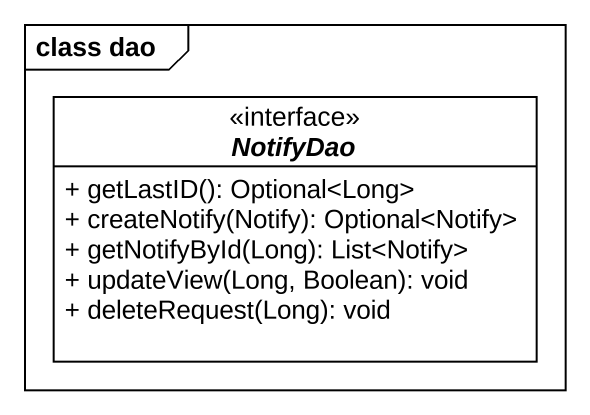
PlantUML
@startuml
mainframe class dao
hide circle
hide empty members
skinparam classAttributeIconSize 0
interface NotifyDao <<interface>> {
  + getLastID(): Optional<Long>
  + createNotify(Notify): Optional<Notify>
  + getNotifyById(Long): List<Notify>
  + updateView(Long, Boolean): void
  + deleteRequest(Long): void
}
@enduml
